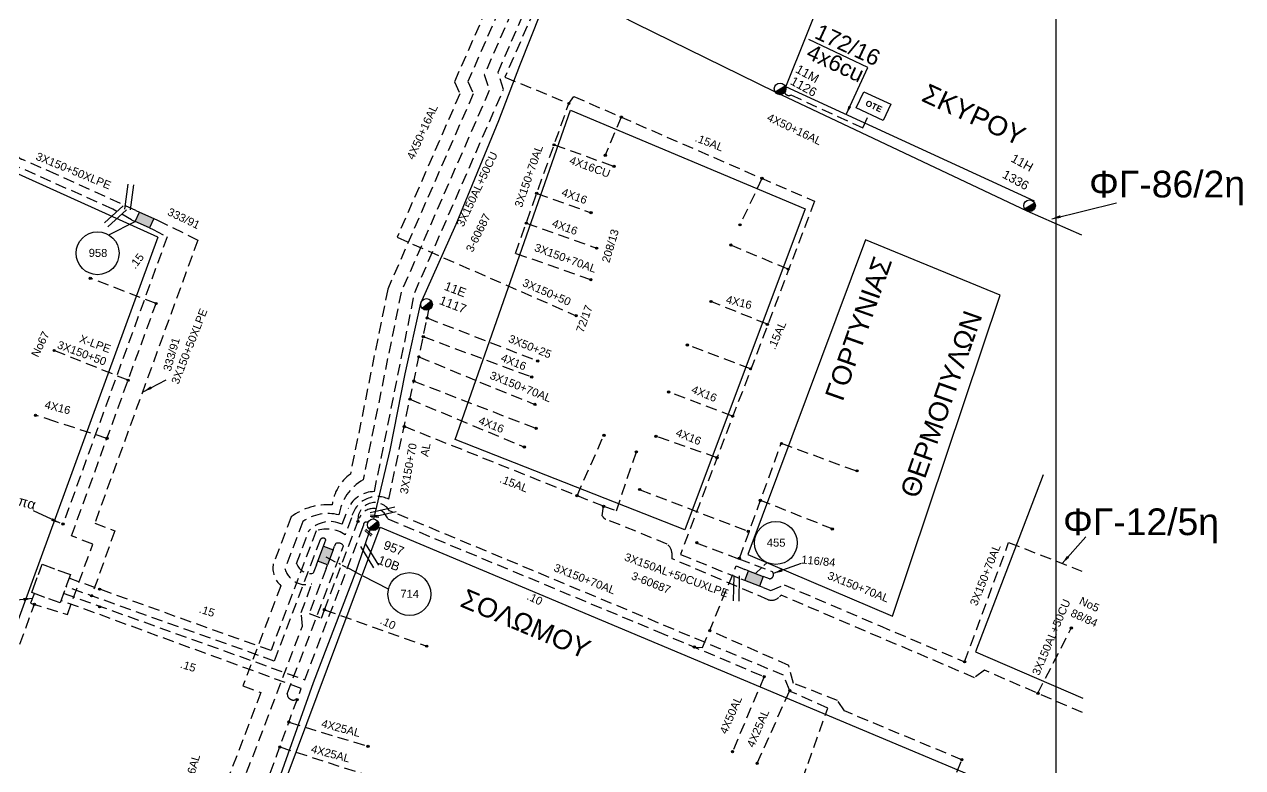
# Model space of a CAD drawing. Header units: millimetres. Extents: x 2087 to 5289, y 222 to 1137.
# Drawn here: x 3086 to 3223, y 300.1 to 383.6 of the extents above; entities that cross this region are included whole.
import ezdxf

# ---------------------------------------------------------------- set-up
doc = ezdxf.new("R2010")
doc.units = ezdxf.units.MM
doc.linetypes.add('DASHED', pattern=[19.05, 12.7, -6.35])
for name, color, linetype in [('Link Box 4 Διευθύνσεων', 7, 'Continuous'), ('Pillar OTE', 7, 'Continuous'), ('Άγνωστα', 7, 'Continuous'), ('Γυμνά εναέρια ΧΤ και ΦΟΠ (3Φ)   4x50+16AL', 7, 'Continuous'), ('Εναέρια παροχή ΧΤ 4x16', 7, 'SYN_LINE'), ('Επιγραφές - Σχήματα', 7, 'Continuous'), ('Καλώδια ΧΤ   15AL', 7, 'DASHED'), ('Καλώδια ΧΤ   3x150+50CU', 7, 'DASHED'), ('Καλώδια ΧΤ   3x150+70AL', 7, 'DASHED'), ('Καλώδια ΧΤ   3x150AL+50CU', 7, 'DASHED'), ('Καλώδια ΧΤ   4x50AL', 7, 'DASHED'), ('Μηχανική τομή', 7, 'Continuous'), ('Περίπτερο', 7, 'Continuous'), ('Στύλος ΦΜ', 7, 'Continuous'), ('Στύλος ΦΜ @ 1', 7, 'Continuous'), ('Συνδέσεις', 7, 'Continuous'), ('Τομή', 7, 'Continuous'), ('Υπόβαθρο ΔΕΗ', 7, 'Continuous'), ('Υπόγεια Καλώδια Δικτύου ΧΤ   .10', 7, 'DASHED'), ('Υπόγεια καλώδια Παροχών ΧΤ   .15', 7, 'DASHED'), ('Υπόγεια καλώδια Παροχών ΧΤ   4x16CU', 7, 'DASHED'), ('Υπόγεια καλώδια Παροχών ΧΤ   4x25', 7, 'DASHED'), ('Υπόγεια καλώδια Παροχών ΧΤ   4x50AL', 7, 'DASHED'), ('Υπόγεια καλώδια Παροχών ΧΤ   4x6', 7, 'DASHED')]:
    doc.layers.add(name, color=color, linetype=linetype)
doc.styles.add('arial', font='arial.ttf')
doc.styles.get("Standard").update_dxf_attribs({"font": 'arial.ttf'})
doc.linetypes.add('SYN_LINE', pattern='A,0.5,-0.0001,["/\\/\\/\\/",Standard,S=0.1,R=0,X=0,Y=-0.05],-0.25', length=0.7501)
doc.dimstyles.new('ISO-25', dxfattribs={"dimtxt": 2.5, "dimasz": 2.5, "dimexe": 1.25, "dimexo": 0.625, "dimtad": 1, "dimtxsty": 'Standard', "dimcen": 2.5, "dimadec": 0, "dimazin": 0, "dimtfac": 1, "dimtmove": 0, "dimatfit": 3, "dimfxl": 1, "dimarcsym": 0})

# ---------------------------------------------------------------- blocks, each defined once
blk = doc.blocks.new('ΤΟΜΗ')
at = {"layer": 'Τομή', "ltscale": 40}
for p, q in [((-5.68, 0), (5.68, 0)), ((5.68, -2.33), (-5.68, -2.33))]:
    blk.add_line(p, q, dxfattribs=at)
blk = doc.blocks.new('ΜΗΧΑΝΙΚΗ ΤΟΜΗ')
at = {"layer": 'Μηχανική τομή', "ltscale": 40}
for p, q in [((-1.89, 0.78), (1.89, 0.78)), ((1.89, 0), (-1.89, 0))]:
    blk.add_line(p, q, dxfattribs=at)
blk = doc.blocks.new('ΥΠΑΡΧΩΝ ΤΣΙΜΕΝΤΕΝΙΟΣ ΣΤΥΛΟΣ')
at = {"layer": 'Στύλος ΦΜ'}
blk.add_hatch(color=7, dxfattribs=at).paths.add_polyline_path([(-1.29, -2.28, 0.574793), (2.62, 0, 0.268822), (1.3, 2.27)])
at = {"layer": 'Στύλος ΦΜ', "color": 7}
blk.add_line((-1.29, -2.28), (1.3, 2.27), dxfattribs=at)
blk.add_circle((0, 0), 2.62, dxfattribs=at)
at = {"layer": 'Στύλος ΦΜ', "flags": 4}
for tag, p in [('ΑΡΙΘΜΟΣ', (-4.68, 8.05)), ('ΤΥΠΟΣ', (-4.91, 3.03))]:
    blk.add_attdef(tag, p, '', height=4, dxfattribs=at)
blk = doc.blocks.new('LINK BOX 4 ΑΝΑΧΩΡΗΣΕΩΝ')
at = {"layer": 'Link Box 4 Διευθύνσεων', "ltscale": 40}
blk.add_hatch(color=256, dxfattribs=at).paths.add_polyline_path([(-3.54, 0), (-3.54, -4.67), (3.54, -4.67), (3.54, 0)])
for p, q in [((-3.54, 0), (-5.33, 0)), ((5.33, 0), (3.54, 0)), ((-3.54, -4.67), (-5.33, -4.67)), ((5.33, -4.67), (3.54, -4.67))]:
    blk.add_line(p, q, dxfattribs=at)
blk.add_lwpolyline([(-3.54, -4.67), (-3.54, 0), (3.54, 0), (3.54, -4.67)], close=True, dxfattribs=at)
blk = doc.blocks.new('_ΣΥΝΔΕΣΗ')
at = {"layer": 'Συνδέσεις', "linetype": 'SYN_LINE', "ltscale": 40}
blk.add_hatch(color=256, dxfattribs=at).paths.add_polyline_path([(0.5, -0.01, 1), (-0.5, -0.01, 1)])
at = {"layer": 'Συνδέσεις'}
blk.add_circle((0, -0.01), 0.5, dxfattribs=at)
blk = doc.blocks.new('PILLAR YPOSTATHMOU')
at = {"layer": 'Περίπτερο', "ltscale": 40}
for points in [[(540.43, 2525.12), (540.43, 2526.01), (541.51, 2526.01)], [(541.82, 2526.01), (542.91, 2526.01), (542.91, 2524.95)], [(541.59, 2523.53), (540.43, 2523.53), (540.43, 2524.86)], [(542.91, 2524.59), (542.91, 2523.53), (541.92, 2523.53)]]:
    blk.add_lwpolyline(points, dxfattribs=at)
blk = doc.blocks.new('PILLAR ΟΤΕ')
at = {"layer": 'Pillar OTE', "ltscale": 40}
blk.add_lwpolyline([(-3.31, 2.02), (3.39, 2.02), (3.39, -1.99), (-3.31, -1.99)], close=True, dxfattribs=at)
at = {"layer": 'Pillar OTE', "insert": (-1.81, 0.71), "char_height": 1.3575, "width": 109.961, "attachment_point": 1}
blk.add_mtext('{\\fArial|b1|i0|c161|p34;OTE}', dxfattribs=at)

msp = doc.modelspace()

# ---------------------------------------------------------------- linework, layer by layer
at = {"layer": 'Άγνωστα', "color": 30, "linetype": 'DASHED', "ltscale": 0.1}
msp.add_lwpolyline([(3098.55, 362.69), (3089.64, 366.73), (3085.68, 368.45, -0.167593), (3085.26, 368.83, -0.105701), (3085.09, 369.42, 0.59196), (3081.15, 371.21), (3051.69, 385.18), (3025.05, 397.2), (3037.34, 420.26), (3029.07, 424.13)], format="xyb", dxfattribs=at)
at = {"layer": 'Άγνωστα', "color": 30}
msp.add_lwpolyline([(3125.32, 328.01), (3127.17, 335.74), (3128.84, 344.31), (3130.6, 352.27), (3134.57, 361.15), (3134.57, 361.15), (3139.37, 372.78), (3141.74, 378.99), (3145.29, 387.97), (3145.21, 388.19), (3147.41, 392.87), (3148.33, 394.95), (3152.41, 403.85), (3157.29, 414.43), (3159.25, 418.89)], dxfattribs=at)
at = {"layer": 'Άγνωστα', "color": 173, "linetype": 'DASHED', "ltscale": 0.1}
msp.add_lwpolyline([(3153.14, 373.18), (3151.33, 368.89)], dxfattribs=at)
at = {"layer": 'Άγνωστα', "color": 1, "linetype": 'DASHED', "ltscale": 0.1}
for points in [[(3100.82, 352.23), (3093.37, 355.09)], [(3097.68, 343.6), (3089.36, 346.95)], [(3166.47, 323.67), (3171.14, 336.53), (3179.66, 333.38)], [(3155.25, 331.29), (3167.5, 326.61)], [(3176.97, 326.87), (3168.79, 330.11)], [(3161.58, 325.32), (3166.36, 323.53)], [(3161.37, 313.62), (3162.29, 313.57), (3166.07, 322.74), (3167.03, 322.34)], [(3188.07, 292.5), (3191.45, 300.96), (3178.23, 306.45), (3177.48, 307.62), (3172.53, 309.54), (3171.97, 311.56), (3163.05, 315.49)], [(3168.43, 300.56), (3172.09, 308.72), (3171.39, 310.46)], [(3173.52, 298.76), (3176.36, 306.76), (3172.08, 308.68)]]:
    msp.add_lwpolyline(points, dxfattribs=at)
at = {"layer": 'Άγνωστα', "color": 85, "linetype": 'DASHED', "ltscale": 0.1}
for points in [[(3131.31, 350.61), (3143.75, 345.77)], [(3129.8, 343.51), (3143.57, 338.2)], [(3148.17, 330.63), (3151.19, 337.42)], [(3151.15, 329.44), (3152.6, 328.95), (3154.84, 335.56)]]:
    msp.add_lwpolyline(points, dxfattribs=at)
at = {"layer": 'Γυμνά εναέρια ΧΤ και ΦΟΠ (3Φ)   4x50+16AL', "color": 6, "ltscale": 40}
msp.add_lwpolyline([(3146.42, 388), (3154.78, 383.68), (3170.44, 376.01), (3170.44, 376.01), (3198.75, 362.64), (3204.91, 359.94)], dxfattribs=at)
at = {"layer": 'Γυμνά εναέρια ΧΤ και ΦΟΠ (3Φ)   4x50+16AL', "color": 173, "ltscale": 0.1}
msp.add_lwpolyline([(3091.84, 239.13), (3106.51, 277.19), (3113.84, 296.45), (3118.53, 309.65), (3123.34, 322.14), (3125.06, 327.25)], dxfattribs=at)
at = {"layer": 'Εναέρια παροχή ΧΤ 4x16', "color": 173, "linetype": 'DASHED', "ltscale": 0.1}
for points in [[(3143.64, 364.6), (3149.75, 362.43)], [(3142.45, 361.26), (3150.37, 358.45)]]:
    msp.add_lwpolyline(points, dxfattribs=at)
at = {"layer": 'Εναέρια παροχή ΧΤ 4x16', "color": 1, "linetype": 'DASHED', "ltscale": 0.1}
msp.add_lwpolyline([(3095.3, 337.07), (3089.43, 338.98), (3087.26, 339.67)], dxfattribs=at)
at = {"layer": 'Επιγραφές - Σχήματα'}
for points in [[(3202.07, 238.29), (3202.08, 789.29)], [(3160.29, 326.81), (3134.45, 336.96), (3147.43, 373.96), (3173.83, 362.87), (3160.29, 326.81)], [(3095.51, 359.94), (3098.48, 361.44)], [(3200.59, 332.96), (3192.98, 313.1), (3205.07, 307.88)], [(3121.02, 323.18), (3119.96, 323.72)], [(3121.56, 322.9), (3121.36, 323)], [(3122.24, 322.55), (3121.8, 322.78)], [(3123.2, 322.06), (3122.41, 322.47)], [(3168.97, 322.58), (3168.23, 321.89)], [(3169.55, 323.12), (3169.17, 322.77)], [(3123.89, 321.71), (3123.37, 321.97)], [(3126.97, 320.13), (3124.11, 321.59)]]:
    msp.add_lwpolyline(points, dxfattribs=at)
for centre in [(3094.25, 357.88), (3170.53, 325.32), (3129.31, 319.58)]:
    msp.add_circle(centre, 2.41, dxfattribs=at)
at = {"layer": 'Καλώδια ΧΤ   15AL', "color": 173, "ltscale": 0.1}
msp.add_lwpolyline([(3147.25, 374.71), (3147.8, 375.5), (3174.88, 363.72), (3159.8, 324.04), (3165.22, 321.84), (3166.61, 321.26), (3166.61, 321.26)], dxfattribs=at)
at = {"layer": 'Καλώδια ΧΤ   15AL', "color": 85, "ltscale": 0.1}
msp.add_lwpolyline([(3151.15, 329.44), (3128.75, 338.4)], dxfattribs=at)
at = {"layer": 'Καλώδια ΧΤ   3x150+50CU', "color": 85, "ltscale": 0.1}
msp.add_lwpolyline([(3199.99, 308.43), (3203.75, 315.74)], dxfattribs=at)
at = {"layer": 'Καλώδια ΧΤ   3x150+70AL', "color": 85, "linetype": 'DASHED', "ltscale": 0.1}
msp.add_lwpolyline([(3098.07, 361.62), (3095.95, 362.85), (3084.82, 367.8, -0.035628), (3084.64, 367.89, 0.575907), (3081.44, 370.27), (3065.07, 378.01), (3058.29, 381.21), (3057.46, 381.61), (3054.22, 382.91), (3051.71, 384.01), (3040.5, 389.18), (3023.93, 396.68), (3036.24, 420.16), (3028.83, 423.68)], format="xyb", dxfattribs=at)
at = {"layer": 'Καλώδια ΧΤ   3x150+70AL', "color": 173, "ltscale": 0.1}
msp.add_lwpolyline([(3159.57, 421.13), (3159.57, 421.13), (3158.95, 421.12, 0.331436), (3158.18, 420.51, 0.083195), (3157.94, 418.24), (3140.05, 377.68), (3147.25, 374.71)], format="xyb", dxfattribs=at)
for points in [[(3141.24, 357.86), (3147.25, 374.71)], [(3149.72, 354.9), (3141.24, 357.86)]]:
    msp.add_lwpolyline(points, dxfattribs=at)
at = {"layer": 'Καλώδια ΧΤ   3x150+70AL', "color": 85, "ltscale": 0.1}
for points in [[(3126.99, 330.23), (3131.51, 351.53)], [(3130.38, 346.24), (3137.25, 343.4), (3137.25, 343.4), (3143.57, 340.82)]]:
    msp.add_lwpolyline(points, dxfattribs=at)
at = {"layer": 'Καλώδια ΧΤ   3x150+70AL', "color": 1, "ltscale": 0.1}
for points in [[(3171.39, 310.46), (3127.07, 328.94, 0.806827), (3123.53, 327.71)], [(3078.28, 294.13, 0.45723), (3079.01, 296.05), (3087.14, 318.43), (3087.14, 318.43)]]:
    msp.add_lwpolyline(points, format="xyb", dxfattribs=at)
msp.add_lwpolyline([(3169.1, 320.32), (3169.97, 319.99), (3171.45, 320.61), (3182.17, 316.03), (3191.76, 311.97), (3196.71, 325.39), (3204.94, 322.15)], dxfattribs=at)
at = {"layer": 'Καλώδια ΧΤ   3x150AL+50CU', "color": 2, "linetype": 'DASHED', "ltscale": 0.1}
msp.add_lwpolyline([(3160.31, 422.61, 0.745279), (3153.93, 418.3), (3135.89, 377.17), (3136.49, 375.79), (3126.88, 353.85), (3122.68, 333.07, 0.202702), (3120.62, 329.6, 0.183031), (3116, 328.24), (3114.01, 322.98, 0.267948), (3114.87, 320.52), (3110.6, 309.26), (3112.6, 308.52), (3103.93, 285.75, 0.438761), (3104.21, 283.79), (3102.05, 276.69), (3102.7, 275.68), (3088.51, 238.3)], format="xyb", dxfattribs=at)
at = {"layer": 'Καλώδια ΧΤ   3x150AL+50CU', "color": 5, "linetype": 'DASHED', "ltscale": 0.1}
msp.add_lwpolyline([(3160.6, 423.18, 0.778921), (3152.48, 418.42), (3134.39, 377.16), (3134.99, 375.79), (3127.93, 359.67), (3148.07, 350.86)], format="xyb", dxfattribs=at)
at = {"layer": 'Καλώδια ΧΤ   3x150AL+50CU', "color": 6, "linetype": 'DASHED', "ltscale": 0.1}
for points in [[(3160.08, 422.16, 0.734684), (3155.35, 418.11), (3137.74, 377.95), (3138.3, 376.16), (3128.38, 353.51), (3124.11, 332.41, 0.233251), (3121.39, 328.47, 0.222975), (3117.32, 327.72), (3115.32, 322.44)], [(3106.26, 287.05), (3117.28, 315.96), (3117.14, 317.49), (3118.34, 320.74, -0.42748), (3115.32, 322.44)]]:
    msp.add_lwpolyline(points, format="xyb", dxfattribs=at)
at = {"layer": 'Καλώδια ΧΤ   3x150AL+50CU', "color": 1, "linetype": 'DASHED', "ltscale": 0.1}
for points in [[(3118.86, 322.87), (3118.5, 321.92, -0.351846), (3116.62, 323), (3118.01, 326.67, -0.327188), (3121.75, 327.42), (3122.45, 329.24, -0.283982), (3125.38, 331.09), (3129.91, 353.46), (3139.89, 376.27), (3139.28, 378.23), (3149.33, 401.14), (3156.67, 417.64), (3156.54, 418.3, -0.219601), (3157.29, 421.34, -0.454958), (3159.72, 421.44)], [(3166.36, 323.53), (3170.11, 322.12, -0.649313), (3169.83, 321.29), (3169.51, 321.41)]]:
    msp.add_lwpolyline(points, format="xyb", dxfattribs=at)
at = {"layer": 'Καλώδια ΧΤ   3x150AL+50CU', "color": 27, "linetype": 'DASHED', "ltscale": 0.1}
msp.add_lwpolyline([(3100.98, 361.6), (3105.52, 359.36), (3093.93, 327.56), (3096.18, 326.69), (3093.57, 319.38)], dxfattribs=at)
at = {"layer": 'Καλώδια ΧΤ   3x150AL+50CU', "color": 1, "linetype": 'DASHED', "ltscale": 0.1}
msp.add_lwpolyline([(3087.12, 319.62), (3087.12, 319.62), (3086.7, 318.56), (3090.86, 317.28), (3093.7, 325.19), (3091.31, 326.12), (3100.82, 352.23)], dxfattribs=at)
at = {"layer": 'Καλώδια ΧΤ   3x150AL+50CU', "color": 85, "ltscale": 0.1}
msp.add_lwpolyline([(3205.02, 306.26), (3194.01, 311.01), (3192.87, 310.18), (3171.11, 319.46), (3170.92, 319.26, -0.29106), (3169.68, 318.94), (3158.87, 323.54), (3158.87, 323.98, 0.215255), (3158.31, 325.2), (3151.4, 328, -0.193103), (3151.01, 328.37), (3151.15, 329.44)], format="xyb", dxfattribs=at)
at = {"layer": 'Καλώδια ΧΤ   3x150AL+50CU', "color": 27, "linetype": 'DASHED', "ltscale": 0.1}
msp.add_lwpolyline([(3119.8, 325.36), (3119.92, 325.69, 0.553382), (3119.29, 325.69), (3114.12, 312.05), (3090.68, 320.41)], format="xyb", dxfattribs=at)
at = {"layer": 'Καλώδια ΧΤ   3x150AL+50CU', "color": 133, "linetype": 'DASHED', "ltscale": 0.1}
msp.add_lwpolyline([(3116.56, 307.74, -0.57579), (3115.58, 308.37), (3121.91, 324.98, 0.400684), (3120.99, 325.23), (3120.89, 324.95)], format="xyb", dxfattribs=at)
at = {"layer": 'Καλώδια ΧΤ   3x150AL+50CU', "color": 133, "ltscale": 0.1}
msp.add_lwpolyline([(3121.88, 272.07), (3121.92, 272.35, 0.799904), (3118.9, 273.47), (3109.23, 276.84), (3109.23, 276.84, 0.785001), (3106.9, 278.81, -0.430271), (3106.52, 279.37), (3108.21, 283.97), (3108.11, 284.18, -0.423242), (3109.1, 286.94), (3117.14, 308.97), (3117.14, 308.97)], format="xyb", dxfattribs=at)
at = {"layer": 'Καλώδια ΧΤ   4x50AL', "color": 1, "ltscale": 0.1}
msp.add_lwpolyline([(3169.21, 310.3), (3165.65, 301.88)], dxfattribs=at)
at = {"layer": 'Υπόβαθρο ΔΕΗ'}
for points in [[(3199.62, 363.75), (3171.66, 376.59), (3185.44, 410.96), (3201.46, 402.96)], [(3101.02, 359.69), (3023.13, 394.88), (2987.16, 324.79)], [(3180.88, 378.75), (3174.23, 381.89)], [(3101.02, 359.69), (3073.57, 284.66), (2987.16, 324.79)], [(3183.63, 317.09), (3195.76, 353.17), (3180.61, 359.38), (3167.36, 324.02), (3183.63, 317.09)], [(3196.95, 256.17), (3110.7, 286.06), (3126.04, 327.1), (3198.13, 296.82)]]:
    msp.add_lwpolyline(points, dxfattribs=at)
at = {"layer": 'Υπόγεια Καλώδια Δικτύου ΧΤ   .10', "color": 1, "ltscale": 0.1}
msp.add_lwpolyline([(3119.95, 322.46), (3118.05, 317.38), (3119.42, 316.87), (3119.76, 317.82), (3123.67, 328.08, -0.710712), (3126.88, 328.02), (3157.2, 315.38), (3169.21, 310.3)], format="xyb", dxfattribs=at)
msp.add_lwpolyline([(3119.76, 317.82), (3131.26, 313.72)], dxfattribs=at)
at = {"layer": 'Υπόγεια καλώδια Παροχών ΧΤ   .15', "color": 27, "ltscale": 0.1}
msp.add_lwpolyline([(3100.51, 360.54), (3102.07, 359.73), (3090.36, 327.46)], dxfattribs=at)
at = {"layer": 'Υπόγεια καλώδια Παροχών ΧΤ   .15', "color": 85, "linetype": 'DASHED', "ltscale": 0.1}
msp.add_lwpolyline([(3126.99, 330.23, 0.493147), (3122.81, 328.15), (3122.09, 326.25, 0.230317), (3118.84, 326.68), (3113.75, 313.22), (3091.03, 321.36)], format="xyb", dxfattribs=at)
at = {"layer": 'Υπόγεια καλώδια Παροχών ΧΤ   .15', "color": 173, "ltscale": 0.1}
msp.add_lwpolyline([(3090.47, 319.65), (3117.56, 309.95), (3124.08, 327.07), (3124.15, 327.3, -0.678238), (3124.64, 327.62, -0.014312)], format="xyb", dxfattribs=at)
at = {"layer": 'Υπόγεια καλώδια Παροχών ΧΤ   .15', "color": 133, "ltscale": 0.1}
msp.add_lwpolyline([(3117.14, 308.97), (3090.12, 318.86)], dxfattribs=at)
at = {"layer": 'Υπόγεια καλώδια Παροχών ΧΤ   4x16CU', "color": 173, "ltscale": 0.1}
msp.add_lwpolyline([(3145.59, 370.07), (3152.32, 367.66)], dxfattribs=at)
at = {"layer": 'Υπόγεια καλώδια Παροχών ΧΤ   4x16CU', "color": 173, "linetype": 'DASHED', "ltscale": 0.1}
for points in [[(3168.97, 366.29), (3166.51, 361.11)], [(3171.91, 356.08), (3165.46, 358.79)], [(3169.58, 349.9), (3163.23, 352.46)], [(3167.68, 344.89), (3160.58, 347.58)], [(3165.67, 339.56), (3158.47, 342.28)], [(3163.91, 334.9), (3157.06, 337.31)]]:
    msp.add_lwpolyline(points, dxfattribs=at)
at = {"layer": 'Υπόγεια καλώδια Παροχών ΧΤ   4x16CU', "color": 85, "linetype": 'DASHED', "ltscale": 0.1}
for points in [[(3130.86, 348.51), (3143.06, 343.98)], [(3129.37, 341.47), (3142.25, 336.1)]]:
    msp.add_lwpolyline(points, dxfattribs=at)
at = {"layer": 'Υπόγεια καλώδια Παροχών ΧΤ   4x25', "color": 133, "linetype": 'DASHED', "ltscale": 0.1}
for points in [[(3115.76, 305.19), (3124.66, 302.46)], [(3114.74, 302.4), (3124.1, 299.38)]]:
    msp.add_lwpolyline(points, dxfattribs=at)
at = {"layer": 'Υπόγεια καλώδια Παροχών ΧΤ   4x6', "color": 6, "linetype": 'DASHED', "ltscale": 0.1}
msp.add_lwpolyline([(3171.51, 375.94, 0.452816), (3172.23, 375.67), (3180.32, 371.96), (3181.02, 373.5)], format="xyb", dxfattribs=at)

# ---------------------------------------------------------------- block references
at = {"xscale": 1.365993752493463, "yscale": 1.365993752493463, "zscale": 1.365993752493463, "rotation": 339.9049280929522}
msp.add_blockref('PILLAR YPOSTATHMOU', (1209.2, -2663.89), dxfattribs=at)
at = {"layer": 'Link Box 4 Διευθύνσεων'}
for p, xscale, yscale, zscale, rotation in [((3099.29, 361.08), 0.2499999999999999, 0.2499999999999999, 0.2499999999999999, 155.9051685789754), ((3120.42, 323.71), 0.25, 0.25, 0.25, 249.4492486901709), ((3168.27, 321.88), 0.25, 0.25, 0.25, 339.4515376870185)]:
    msp.add_blockref('LINK BOX 4 ΑΝΑΧΩΡΗΣΕΩΝ', p, dxfattribs=dict(at, xscale=xscale, yscale=yscale, zscale=zscale, rotation=rotation))
at = {"layer": 'Pillar OTE', "xscale": 0.5, "yscale": 0.5, "zscale": 0.5, "rotation": 335.0000000000001}
msp.add_blockref('PILLAR ΟΤΕ', (3181.48, 374.42), dxfattribs=at)
at = {"layer": 'Μηχανική τομή', "xscale": 0.2499999999999996, "yscale": 0.2499999999999996, "zscale": 0.2499999999999996}
for p, rotation in [((3125.39, 328.25), 353.3777629102124), ((3124.66, 326.41), 318.8487257592575)]:
    msp.add_blockref('ΜΗΧΑΝΙΚΗ ΤΟΜΗ', p, dxfattribs=dict(at, rotation=rotation))
at = {"layer": 'Στύλος ΦΜ @ 1', "ltscale": 40}
ref = msp.add_blockref('ΥΠΑΡΧΩΝ ΤΣΙΜΕΝΤΕΝΙΟΣ ΣΤΥΛΟΣ', (3171, 376.35), dxfattribs=dict(at, xscale=0.2499999999999999, yscale=0.2499999999999999, zscale=0.2499999999999999, rotation=331.1723990868637))
ref.add_attrib('ΤΥΠΟΣ', '1126', (3172.06, 376.92), dxfattribs={"layer": 'Στύλος ΦΜ', "height": 1, "rotation": 331.1724, "flags": 4})
ref.add_attrib('ΑΡΙΘΜΟΣ', '11Μ', (3172.65, 378.26), dxfattribs={"layer": 'Στύλος ΦΜ', "height": 1, "rotation": 331.1724, "flags": 4})
ref = msp.add_blockref('ΥΠΑΡΧΩΝ ΤΣΙΜΕΝΤΕΝΙΟΣ ΣΤΥΛΟΣ', (3199.06, 363.22), dxfattribs=dict(at, xscale=0.2499999999999999, yscale=0.2499999999999999, zscale=0.2499999999999999, rotation=331.1723990868637))
ref.add_attrib('ΤΥΠΟΣ', '1336', (3195.91, 366.43), dxfattribs={"layer": 'Στύλος ΦΜ', "height": 1, "rotation": 331.1724, "flags": 4})
ref.add_attrib('ΑΡΙΘΜΟΣ', '11H', (3196.87, 368.24), dxfattribs={"layer": 'Στύλος ΦΜ', "height": 1, "rotation": 331.1724, "flags": 4})
ref = msp.add_blockref('ΥΠΑΡΧΩΝ ΤΣΙΜΕΝΤΕΝΙΟΣ ΣΤΥΛΟΣ', (3131.24, 352.13), dxfattribs=dict(at, xscale=0.2499999999999998, yscale=0.2499999999999998, zscale=0.2499999999999998, rotation=339.0183869007416))
ref.add_attrib('ΤΥΠΟΣ', '1117', (3132.58, 352.2), dxfattribs={"layer": 'Στύλος ΦΜ', "height": 1, "rotation": 339.0184, "flags": 4})
ref.add_attrib('ΑΡΙΘΜΟΣ', '11E', (3133.14, 353.8), dxfattribs={"layer": 'Στύλος ΦΜ', "height": 1, "rotation": 339.0184, "flags": 4})
ref = msp.add_blockref('ΥΠΑΡΧΩΝ ΤΣΙΜΕΝΤΕΝΙΟΣ ΣΤΥΛΟΣ', (3125.24, 327.36), dxfattribs=dict(at, xscale=0.2499999999999998, yscale=0.2499999999999998, zscale=0.2499999999999998, rotation=339.0183869007416))
ref.add_attrib('ΤΥΠΟΣ', '10B', (3125.67, 323.02), dxfattribs={"layer": 'Στύλος ΦΜ', "height": 1, "rotation": 339.0184, "flags": 4})
ref.add_attrib('ΑΡΙΘΜΟΣ', '957', (3126.3, 324.7), dxfattribs={"layer": 'Στύλος ΦΜ', "height": 1, "rotation": 339.0184, "flags": 4})
at = {"layer": 'Συνδέσεις', "xscale": 0.25, "yscale": 0.25, "zscale": 0.25}
for p in [(3147.25, 374.71), (3153.14, 373.18), (3145.59, 370.07), (3151.34, 368.89), (3152.32, 367.66), (3168.97, 366.3), (3143.64, 364.61), (3149.75, 362.44), (3142.46, 361.26), (3166.49, 361.07), (3150.37, 358.45), (3165.46, 358.8), (3093.42, 355.07), (3149.72, 354.9), (3171.91, 356.09), (3100.83, 352.23), (3163.23, 352.46), (3148.07, 350.86), (3131.31, 350.61), (3169.58, 349.9), (3130.87, 348.51), (3089.36, 346.95), (3160.58, 347.58), (3130.38, 346.24), (3143.75, 345.78), (3143.07, 343.98), (3167.68, 344.89), (3097.68, 343.61), (3129.81, 343.52), (3129.37, 341.48), (3158.47, 342.28), (3087.26, 339.67), (3143.42, 340.9), (3128.75, 338.4), (3165.67, 339.57), (3095.3, 337.07), (3143.57, 338.2), (3151.19, 337.43), (3157.06, 337.31), (3142.25, 336.1), (3171.16, 336.5), (3154.84, 335.56), (3163.91, 334.91), (3179.65, 333.43), (3148.17, 330.63), (3155.22, 331.33), (3168.79, 330.11), (3151.15, 329.44), (3090.36, 327.46), (3123.54, 327.74), (3167.42, 326.63), (3176.88, 326.89), (3161.64, 325.35), (3166.43, 323.6), (3093.57, 319.38), (3094.48, 320.13), (3087.14, 318.43), (3094.47, 318.15), (3119.76, 317.82), (3163.1, 315.48), (3203.77, 315.77), (3131.26, 313.73), (3161.37, 313.62), (3191.76, 311.97), (3169.21, 310.3), (3172.1, 308.72), (3200, 308.42), (3116.68, 307.72), (3115.76, 305.2), (3114.74, 302.4), (3124.66, 302.46), (3165.65, 301.88), (3168.43, 300.56), (3191.45, 300.96)]:
    msp.add_blockref('_ΣΥΝΔΕΣΗ', p, dxfattribs=at)
at = {"layer": 'Τομή'}
for p, xscale, yscale, zscale, rotation in [((3097.51, 364.23), 0.2499999999999998, 0.2499999999999998, 0.2499999999999998, 82.39559894253867), ((3096.07, 362.25), 0.2499999999999998, 0.2499999999999998, 0.2499999999999998, 42.24831593670215), ((3126.3, 329.06), 0.2499999999999997, 0.2499999999999997, 0.2499999999999997, 12.88126374607819), ((3124.59, 323.73), 0.2499999999999998, 0.2499999999999998, 0.2499999999999998, 121.5176002126392), ((3165.8, 320.23), 0.2499999999999997, 0.2499999999999997, 0.2499999999999997, 88.59418975416311)]:
    msp.add_blockref('ΤΟΜΗ', p, dxfattribs=dict(at, xscale=xscale, yscale=yscale, zscale=zscale, rotation=rotation))

# ---------------------------------------------------------------- texts
at = {"layer": 'Άγνωστα', "ltscale": 40, "char_height": 0.9, "attachment_point": 1, "style": 'arial'}
for s, insert, width, rotation in [('3X150+50XLPE', (3087.55, 369.26), 69.1904, 337.8071), ('3X150AL+50CU', (3134.57, 361.15), 69.1904, 64.7442), ('333/91', (3102.4, 363.03), 2.9022, 334.5932), ('3-60687', (3135.62, 358.31), 7.0809, 63.6457), ('208/13', (3150.93, 356.99), 4.339, 73.4813), ('3X150+50XLPE', (3102.5, 343.41), 69.1904, 68.5468), ('72/17', (3148.03, 349.19), 4.339, 70.0946), ('Νο67', (3086.74, 346.51), 2.9553, 63.8443), ('      X-LPE\\P3X150+50', (3090.46, 349.49), 6.0269, 339.6079), ('333/91', (3101.6, 344.79), 2.9022, 74.1992), ('3X50+25', (3140.7, 348.77), 69.1904, 338.0183), ('3X150+70\\P             AL', (3128.23, 330.93), 69.1904, 79.5079), ('116/84', (3173.44, 323.92), 69.1904, 354.6095), ('3-60687', (3154.52, 322.12), 13.0245, 338.3498), ('Νο5', (3204.94, 319.32), 2.9553, 334.9057), ('88/84', (3203.96, 317.95), 4.339, 335.6639), ('4X25AL', (3167.22, 302.62), 69.1904, 66.5895), ('4X25AL', (3119.57, 305.52), 69.1904, 345.0815), ('4X25AL', (3118.41, 302.66), 69.1904, 345.0815)]:
    msp.add_mtext(s, dxfattribs=dict(at, insert=insert, width=width, rotation=rotation))
at = {"layer": 'Γυμνά εναέρια ΧΤ και ΦΟΠ (3Φ)   4x50+16AL', "ltscale": 40, "char_height": 0.9, "attachment_point": 1, "style": 'arial'}
for insert, width, rotation in [((3128.97, 368.69), 69.1904, 65.3735), ((3169.83, 373.65), 7.1633, 334.5768), ((3103.07, 295.34), 7.0809, 73.6113)]:
    msp.add_mtext('4X50+16AL', dxfattribs=dict(at, insert=insert, width=width, rotation=rotation))
at = {"layer": 'Εναέρια παροχή ΧΤ 4x16', "ltscale": 40, "char_height": 0.9, "attachment_point": 1, "style": 'arial'}
for s, insert, width, rotation in [('4X16CU', (3147.54, 368.82), 69.1904, 340), ('4X16', (3146.65, 365.23), 69.1904, 340), ('4X16', (3145.58, 361.75), 69.1904, 340), ('3X150+70AL', (3143.59, 359.01), 69.1904, 340), ('3X150+50', (3142.3, 355.07), 69.1904, 336.4467), ('4X16', (3165.07, 353.17), 69.1904, 345.8611), ('4X16', (3139.85, 346.63), 69.1904, 338.0183), ('4X16', (3161.28, 343.07), 69.1904, 338.0183), ('4X16', (3088.44, 341.35), 2.9022, 345.7991), ('4X16', (3137.34, 339.58), 69.1904, 338.0183), ('4X16', (3159.52, 338.22), 69.1904, 338.0183)]:
    msp.add_mtext(s, dxfattribs=dict(at, insert=insert, width=width, rotation=rotation))
at = {"layer": 'Επιγραφές - Σχήματα', "ltscale": 40, "attachment_point": 1, "style": 'arial'}
for s, insert, char_height, width, rotation in [('{\\H1.0833x;ΣKYPOY}', (3187.68, 377.02), 2, 21.1415, 335.1377), ('{\\H1.0833x;ΓΟΡΤΥΝΙΑΣ}', (3176, 341.86), 2, 21.1415, 70.6092), ('{\\H1.0833x;ΘΕΡΜΟΠΥΛΩΝ}', (3184.46, 330.93), 2, 21.1415, 70.6092), ('{\\H1.0833x;ηλ. ταπα}', (3081.61, 331.7), 1.0317, 10.9063, 344.7969), ('{\\H1.0833x;ΣOΛΩMOY}', (3135.73, 320.24), 2, 21.1415, 337)]:
    msp.add_mtext(s, dxfattribs=dict(at, insert=insert, char_height=char_height, width=width, rotation=rotation))
at = {"layer": 'Επιγραφές - Σχήματα', "ltscale": 40, "char_height": 3, "width": 21.1415, "attachment_point": 1, "style": 'arial'}
for s, insert in [('ΦΓ-86/2η', (3205.76, 367.15)), ('ΦΓ-12/5η', (3202.83, 329.2))]:
    msp.add_mtext(s, dxfattribs=dict(at, insert=insert))
at = {"layer": 'Επιγραφές - Σχήματα', "char_height": 0.9, "width": 8.5591, "attachment_point": 1, "rotation": 359.4102}
for s, insert in [('958', (3093.25, 358.38)), ('455', (3169.52, 325.82)), ('714', (3128.31, 320.07))]:
    msp.add_mtext(s, dxfattribs=dict(at, insert=insert))
at = {"layer": 'Καλώδια ΧΤ   15AL', "ltscale": 40, "char_height": 0.9, "attachment_point": 1, "style": 'arial'}
for insert, width, rotation in [((3161.68, 371.33), 4.8227, 338.8382), ((3169.6, 347.33), 4.8227, 66.5895), ((3139.71, 333.01), 69.1904, 338.7256)]:
    msp.add_mtext('.15AL', dxfattribs=dict(at, insert=insert, width=width, rotation=rotation))
at = {"layer": 'Καλώδια ΧΤ   3x150+50CU', "ltscale": 40, "insert": (3199.31, 310.71), "char_height": 0.9, "width": 69.1904, "attachment_point": 1, "rotation": 67.07, "style": 'arial'}
msp.add_mtext('3X150AL+50CU', dxfattribs=at)
at = {"layer": 'Καλώδια ΧΤ   3x150+70AL', "ltscale": 40, "char_height": 0.9, "width": 69.1904, "attachment_point": 1, "style": 'arial'}
for insert, rotation in [((3141.11, 363.24), 70.8437), ((3138.6, 344.65), 338.3498), ((3192.31, 318.5), 68.3498), ((3145.79, 323.03), 338.6869), ((3176.58, 322.15), 338.3498)]:
    msp.add_mtext('3X150+70AL', dxfattribs=dict(at, insert=insert, rotation=rotation))
at = {"layer": 'Καλώδια ΧΤ   3x150AL+50CU', "ltscale": 40, "insert": (3153.72, 324.23), "char_height": 0.9, "width": 69.1904, "attachment_point": 1, "rotation": 340.0657, "style": 'arial'}
msp.add_mtext('3X150AL+50CUXLPE', dxfattribs=at)
at = {"layer": 'Καλώδια ΧΤ   4x50AL', "color": 0, "ltscale": 40, "insert": (3164.16, 304.12), "char_height": 0.9, "width": 69.1904, "attachment_point": 1, "rotation": 66.5895, "style": 'arial'}
msp.add_mtext('4X50AL', dxfattribs=at)
at = {"layer": 'Υπόγεια Καλώδια Δικτύου ΧΤ   .10', "ltscale": 40, "char_height": 0.9, "width": 69.1904, "attachment_point": 1, "rotation": 334.4635, "style": 'arial'}
for insert in [(3142.83, 319.84), (3126.32, 317.12)]:
    msp.add_mtext('.10', dxfattribs=dict(at, insert=insert))
at = {"layer": 'Υπόγεια καλώδια Παροχών ΧΤ   .15', "ltscale": 40, "char_height": 0.9, "width": 69.1904, "attachment_point": 1, "style": 'arial'}
for insert, rotation in [((3097.76, 356.59), 52.491), ((3105.85, 318.37), 342.4988), ((3103.74, 312.18), 342.4988)]:
    msp.add_mtext('.15', dxfattribs=dict(at, insert=insert, rotation=rotation))
at = {"layer": 'Υπόγεια καλώδια Παροχών ΧΤ   4x50AL', "color": 7, "ltscale": 0.2, "char_height": 1.8, "attachment_point": 1, "rotation": 335}
for s, insert in [('172/16', (3175.51, 383.74)), ('4x6cu', (3174.58, 381.49))]:
    msp.add_mtext_dynamic_manual_height_columns(s, width=1.8, gutter_width=12.5, heights=[0.118], dxfattribs=dict(at, insert=insert))

# ---------------------------------------------------------------- leaders
at = {"layer": 'Επιγραφές - Σχήματα', "ltscale": 40}
for points in [[(3178.43, 373.48), (3180.88, 378.75)], [(3201.57, 361.76), (3208.83, 363.54)], [(3099.38, 342.31), (3101.96, 343.66)], [(3090.02, 327.54), (3087.05, 328.92)], [(3202.73, 323.02), (3205.38, 326.02)], [(3170.27, 321.91), (3173.42, 323.06)], [(3086.91, 319.09), (3083.77, 318.76)]]:
    msp.add_leader(points, dimstyle='ISO-25', override={"dimasz": 1, "dimtad": 0}, dxfattribs=at)

doc.saveas('drawing.dxf')
